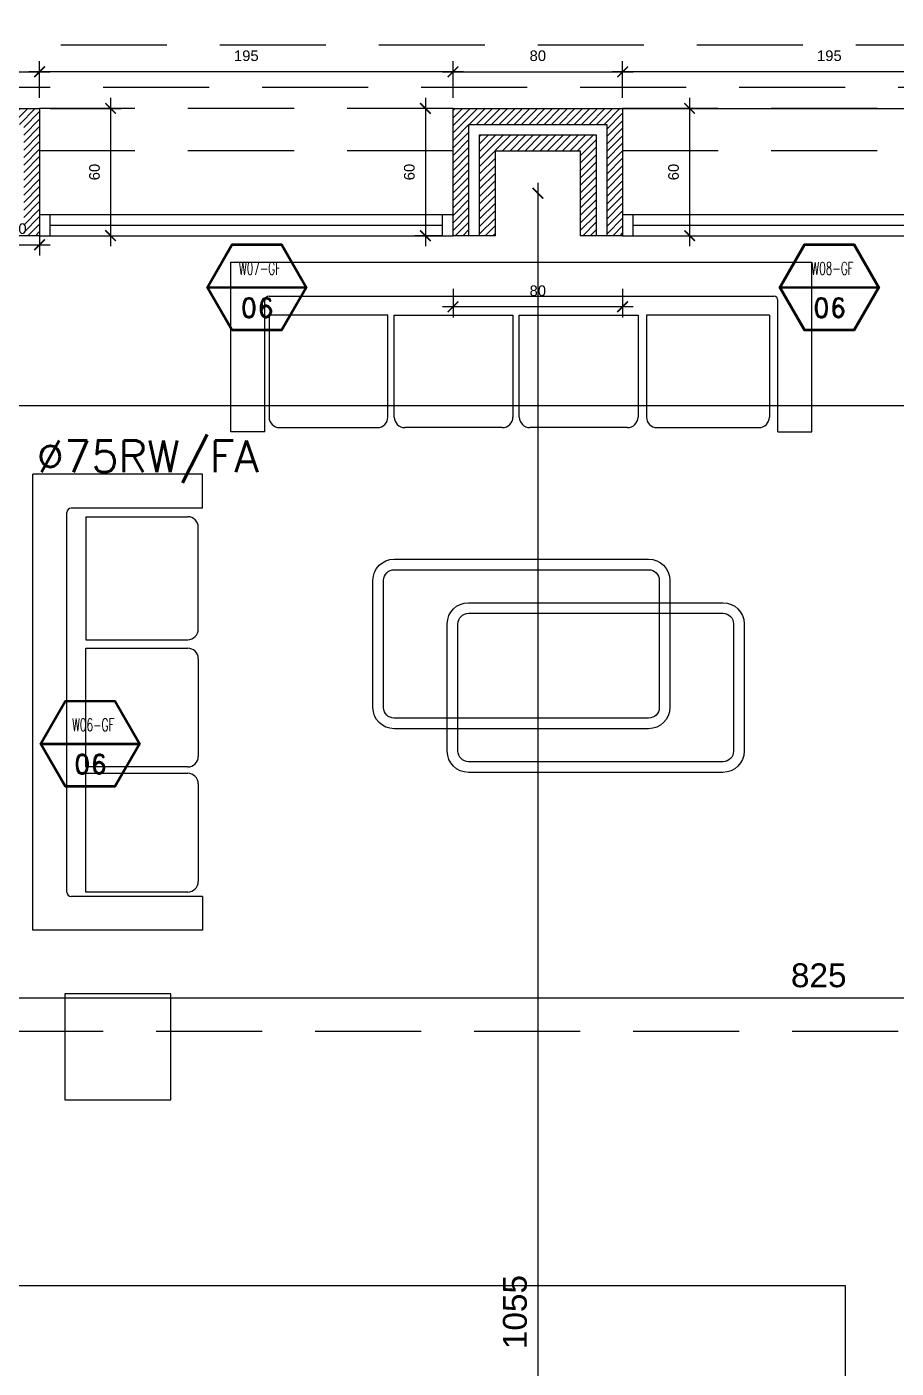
# Model space of a CAD drawing. Header units: centimetres. Extents: x 96271 to 179142, y 9855 to 112216.
# Drawn here: x 138951 to 139361, y 71701 to 72334 of the extents above; entities that cross this region are included whole.
import ezdxf
from ezdxf import colors
from ezdxf.entities.mleader import LeaderData, LeaderLine
from ezdxf.enums import TextEntityAlignment as Align
from ezdxf.math import Vec2, Vec3

# ---------------------------------------------------------------- set-up
doc = ezdxf.new("R2010")
doc.units = ezdxf.units.CM
doc.header["$LTSCALE"] = 100
doc.header["$MEASUREMENT"] = 0
doc.header["$PDSIZE"] = 0.2
doc.linetypes.add('DASHED', pattern=[0.75, 0.5, -0.25])
doc.layers.get('0').update_dxf_attribs({"linetype": 'CONTINUOUS'})
doc.layers.get('DEFPOINTS').update_dxf_attribs({"linetype": 'CONTINUOUS'})
for name, color, linetype in [('A-Dim', 2, 'CONTINUOUS'), ('A-Dim CMU', 2, 'CONTINUOUS'), ('A-Furn-Free', 32, 'CONTINUOUS'), ('A-Glass-Full', 140, 'CONTINUOUS'), ('A-Otln-Abv', 1, 'DASHED'), ('A-Patt-CMU', 8, 'CONTINUOUS'), ('A-Wall-Full', 5, 'CONTINUOUS'), ('A-Wall-Prht', 2, 'CONTINUOUS'), ('A-WINDOW-ANOT', 131, 'CONTINUOUS'), ('M-DR-TXT', 80, 'CONTINUOUS')]:
    doc.layers.add(name, color=color, linetype=linetype)
doc.layers.add('A-Sect-Iden', color=191, linetype='CONTINUOUS', lineweight=25)
doc.styles.add('ROMAND', font='romand.shx', dxfattribs={"height": 10})
doc.styles.add('ROMANS', font='romans.shx')
doc.styles.get("Standard").update_dxf_attribs({"font": 'arial.ttf'})
doc.dimstyles.new('1-50', dxfattribs={"dimtxt": 11.25, "dimasz": 5, "dimexe": 5, "dimexo": 5, "dimgap": 5, "dimtad": 1, "dimdec": 1, "dimrnd": 0.5, "dimzin": 12, "dimdsep": 46, "dimtxsty": 'Standard', "dimblk": 'ARCHTICK', "dimcen": 0.09, "dimdle": 5, "dimadec": 0, "dimazin": 3, "dimtfac": 1, "dimtdec": 1, "dimtix": 1, "dimtofl": 0, "dimtmove": 1, "dimatfit": 3, "dimfxl": 5, "dimtolj": 1, "dimtzin": 0, "dimarcsym": 0})

# ---------------------------------------------------------------- blocks, each defined once
blk = doc.blocks.new('_ArchTick')
at = {"color": 0, "linetype": 'ByBlock', "const_width": 0.15}
blk.add_lwpolyline([(-0.5, -0.5), (0.5, 0.5)], dxfattribs=at)
blk = doc.blocks.new('*D155')
at = {"layer": 'A-Dim', "color": 0, "lineweight": -2, "transparency": 16777216}
blk.add_line((139741.56, 71875.8), (138906.56, 71875.8), dxfattribs=at)
at = {"layer": 'DEFPOINTS', "color": 0, "transparency": 16777216}
for p in [(138911.56, 71875.8), (138911.56, 71723.54), (139736.56, 71723.54)]:
    blk.add_point(p, dxfattribs=at)
at = {"layer": 'A-Dim', "color": 0, "lineweight": -2, "transparency": 16777216, "xscale": 5, "yscale": 5, "zscale": 5}
for p, rotation in [((138911.56, 71875.8), 180.0000000020192), ((139736.56, 71875.8), 2.019184819346265e-09)]:
    blk.add_blockref('_ArchTick', p, dxfattribs=dict(at, rotation=rotation))
at = {"layer": 'A-Dim', "color": 0, "transparency": 16777216, "insert": (139324.06, 71886.54), "char_height": 11.25, "attachment_point": 5, "rotation": 0}
blk.add_mtext('\\A1;825', dxfattribs=at)
blk = doc.blocks.new('*D152')
at = {"layer": 'A-Dim', "color": 0, "lineweight": -2, "transparency": 16777216}
blk.add_line((139191.56, 72260.33), (139191.56, 71195.33), dxfattribs=at)
at = {"layer": 'DEFPOINTS', "color": 0, "transparency": 16777216}
for p in [(139191.56, 72255.33), (139191.56, 71200.33), (139191.56, 71200.33)]:
    blk.add_point(p, dxfattribs=at)
at = {"layer": 'A-Dim', "color": 0, "lineweight": -2, "transparency": 16777216, "xscale": 5, "yscale": 5, "zscale": 5}
for p, rotation in [((139191.56, 72255.33), 90), ((139191.56, 71200.33), 270)]:
    blk.add_blockref('_ArchTick', p, dxfattribs=dict(at, rotation=rotation))
at = {"layer": 'A-Dim', "color": 0, "transparency": 16777216, "insert": (139180.82, 71727.83), "char_height": 11.25, "attachment_point": 5, "rotation": 90}
blk.add_mtext('\\A1;1055', dxfattribs=at)
blk = doc.blocks.new('LAMM003')
for p, q in [((0.6, 0.8), (-0.6, 0.8)), ((-0.7, 0.7), (-0.7, 0.1)), ((-0.65, 0.7), (-0.65, 0.1)), ((0.6, 0.75), (-0.6, 0.75)), ((0.65, 0.1), (0.65, 0.7)), ((0.7, 0.1), (0.7, 0.7)), ((-0.6, 0.05), (0.6, 0.05)), ((-0.6, 0), (0.6, 0))]:
    blk.add_line(p, q)
for centre, radius, start, end in [((-0.6, 0.7), 0.1, 90, 180), ((0.6, 0.7), 0.1, 360, 90), ((-0.6, 0.7), 0.05, 90, 180), ((0.6, 0.7), 0.05, 360, 90), ((-0.6, 0.1), 0.1, 180, 270), ((-0.6, 0.1), 0.05, 180, 270), ((0.6, 0.1), 0.1, 270, 0), ((0.6, 0.1), 0.05, 270, 0)]:
    blk.add_arc(centre, radius, start, end)
blk = doc.blocks.new('*D658')
at = {"layer": 'A-Dim CMU', "color": 0, "lineweight": -2, "transparency": 16777216}
for p, q in [((138871.56, 72312.59), (138961.56, 72312.59)), ((138876.56, 72300.33), (138876.56, 72317.59)), ((138956.56, 72300.33), (138956.56, 72317.59))]:
    blk.add_line(p, q, dxfattribs=at)
at = {"layer": 'DEFPOINTS', "color": 0, "transparency": 16777216}
for p in [(138956.56, 72312.59), (138876.56, 72295.33), (138956.56, 72295.33)]:
    blk.add_point(p, dxfattribs=at)
at = {"layer": 'A-Dim CMU', "color": 0, "lineweight": -2, "transparency": 16777216, "xscale": 5, "yscale": 5, "zscale": 5, "rotation": 180}
blk.add_blockref('_ArchTick', (138876.56, 72312.59), dxfattribs=at)
at = {"layer": 'A-Dim CMU', "color": 0, "lineweight": -2, "transparency": 16777216, "xscale": 5, "yscale": 5, "zscale": 5}
blk.add_blockref('_ArchTick', (138956.56, 72312.59), dxfattribs=at)
at = {"layer": 'A-Dim CMU', "color": 0, "transparency": 16777216, "insert": (138916.56, 72320.15), "char_height": 5, "attachment_point": 5}
blk.add_mtext('\\A1;80', dxfattribs=at)
blk = doc.blocks.new('*D659')
at = {"layer": 'A-Dim CMU', "color": 0, "lineweight": -2, "transparency": 16777216}
for p, q in [((138990.04, 72300.33), (138990.04, 72230.33)), ((138961.56, 72295.33), (138995.04, 72295.33)), ((138961.56, 72235.33), (138995.04, 72235.33))]:
    blk.add_line(p, q, dxfattribs=at)
at = {"layer": 'DEFPOINTS', "color": 0, "transparency": 16777216}
for p in [(138956.56, 72295.33), (138956.56, 72235.33), (138990.04, 72235.33)]:
    blk.add_point(p, dxfattribs=at)
at = {"layer": 'A-Dim CMU', "color": 0, "lineweight": -2, "transparency": 16777216, "xscale": 5, "yscale": 5, "zscale": 5}
for p, rotation in [((138990.04, 72295.33), 90), ((138990.04, 72235.33), 270)]:
    blk.add_blockref('_ArchTick', p, dxfattribs=dict(at, rotation=rotation))
at = {"layer": 'A-Dim CMU', "color": 0, "transparency": 16777216, "insert": (138982.48, 72265.33), "char_height": 5, "attachment_point": 5, "rotation": 90}
blk.add_mtext('\\A1;60', dxfattribs=at)
blk = doc.blocks.new('*D662')
at = {"layer": 'A-Dim CMU', "color": 0, "lineweight": -2, "transparency": 16777216}
for p, q in [((139146.56, 72312.59), (139236.56, 72312.59)), ((139151.56, 72300.33), (139151.56, 72317.59)), ((139231.56, 72300.33), (139231.56, 72317.59))]:
    blk.add_line(p, q, dxfattribs=at)
at = {"layer": 'DEFPOINTS', "color": 0, "transparency": 16777216}
for p in [(139231.56, 72312.59), (139151.56, 72295.33), (139231.56, 72295.33)]:
    blk.add_point(p, dxfattribs=at)
at = {"layer": 'A-Dim CMU', "color": 0, "lineweight": -2, "transparency": 16777216, "xscale": 5, "yscale": 5, "zscale": 5, "rotation": 180}
blk.add_blockref('_ArchTick', (139151.56, 72312.59), dxfattribs=at)
at = {"layer": 'A-Dim CMU', "color": 0, "lineweight": -2, "transparency": 16777216, "xscale": 5, "yscale": 5, "zscale": 5}
blk.add_blockref('_ArchTick', (139231.56, 72312.59), dxfattribs=at)
at = {"layer": 'A-Dim CMU', "color": 0, "transparency": 16777216, "insert": (139191.56, 72320.15), "char_height": 5, "attachment_point": 5}
blk.add_mtext('\\A1;80', dxfattribs=at)
blk = doc.blocks.new('*D663')
at = {"layer": 'A-Dim CMU', "color": 0, "lineweight": -2, "transparency": 16777216}
for p, q in [((139263.15, 72300.33), (139263.15, 72230.33)), ((139236.56, 72295.33), (139268.15, 72295.33)), ((139236.56, 72235.33), (139268.15, 72235.33))]:
    blk.add_line(p, q, dxfattribs=at)
at = {"layer": 'DEFPOINTS', "color": 0, "transparency": 16777216}
for p in [(139231.56, 72295.33), (139231.56, 72235.33), (139263.15, 72235.33)]:
    blk.add_point(p, dxfattribs=at)
at = {"layer": 'A-Dim CMU', "color": 0, "lineweight": -2, "transparency": 16777216, "xscale": 5, "yscale": 5, "zscale": 5}
for p, rotation in [((139263.15, 72295.33), 90), ((139263.15, 72235.33), 270)]:
    blk.add_blockref('_ArchTick', p, dxfattribs=dict(at, rotation=rotation))
at = {"layer": 'A-Dim CMU', "color": 0, "transparency": 16777216, "insert": (139255.59, 72265.33), "char_height": 5, "attachment_point": 5, "rotation": 90}
blk.add_mtext('\\A1;60', dxfattribs=at)
blk = doc.blocks.new('*D664')
at = {"layer": 'A-Dim CMU', "color": 0, "lineweight": -2, "transparency": 16777216}
for p, q in [((139151.56, 72210.33), (139151.56, 72196.8)), ((139231.56, 72210.33), (139231.56, 72196.8)), ((139236.56, 72201.8), (139146.56, 72201.8))]:
    blk.add_line(p, q, dxfattribs=at)
at = {"layer": 'DEFPOINTS', "color": 0, "transparency": 16777216}
for p in [(139151.56, 72215.33), (139231.56, 72215.33), (139151.56, 72201.8)]:
    blk.add_point(p, dxfattribs=at)
at = {"layer": 'A-Dim CMU', "color": 0, "lineweight": -2, "transparency": 16777216, "xscale": 5, "yscale": 5, "zscale": 5, "rotation": 180}
blk.add_blockref('_ArchTick', (139151.56, 72201.8), dxfattribs=at)
at = {"layer": 'A-Dim CMU', "color": 0, "lineweight": -2, "transparency": 16777216, "xscale": 5, "yscale": 5, "zscale": 5}
blk.add_blockref('_ArchTick', (139231.56, 72201.8), dxfattribs=at)
at = {"layer": 'A-Dim CMU', "color": 0, "transparency": 16777216, "insert": (139191.56, 72209.35), "char_height": 5, "attachment_point": 5}
blk.add_mtext('\\A1;80', dxfattribs=at)
blk = doc.blocks.new('*D665')
at = {"layer": 'A-Dim CMU', "color": 0, "lineweight": -2, "transparency": 16777216}
for p, q in [((139138.52, 72300.33), (139138.52, 72230.33)), ((139146.56, 72295.33), (139133.52, 72295.33)), ((139146.56, 72235.33), (139133.52, 72235.33))]:
    blk.add_line(p, q, dxfattribs=at)
at = {"layer": 'DEFPOINTS', "color": 0, "transparency": 16777216}
for p in [(139151.56, 72295.33), (139138.52, 72235.33), (139151.56, 72235.33)]:
    blk.add_point(p, dxfattribs=at)
at = {"layer": 'A-Dim CMU', "color": 0, "lineweight": -2, "transparency": 16777216, "xscale": 5, "yscale": 5, "zscale": 5}
for p, rotation in [((139138.52, 72295.33), 90), ((139138.52, 72235.33), 270)]:
    blk.add_blockref('_ArchTick', p, dxfattribs=dict(at, rotation=rotation))
at = {"layer": 'A-Dim CMU', "color": 0, "transparency": 16777216, "insert": (139130.97, 72265.33), "char_height": 5, "attachment_point": 5, "rotation": 90}
blk.add_mtext('\\A1;60', dxfattribs=at)
blk = doc.blocks.new('*D676')
at = {"layer": 'A-Dim CMU', "color": 0, "lineweight": -2, "transparency": 16777216}
for p, q in [((139431.56, 72312.59), (139226.56, 72312.59)), ((139231.56, 72300.33), (139231.56, 72317.59)), ((139426.56, 72300.33), (139426.56, 72317.59))]:
    blk.add_line(p, q, dxfattribs=at)
at = {"layer": 'DEFPOINTS', "color": 0, "transparency": 16777216}
for p in [(139231.56, 72312.59), (139231.56, 72295.33), (139426.56, 72295.33)]:
    blk.add_point(p, dxfattribs=at)
at = {"layer": 'A-Dim CMU', "color": 0, "lineweight": -2, "transparency": 16777216, "xscale": 5, "yscale": 5, "zscale": 5, "rotation": 180}
blk.add_blockref('_ArchTick', (139231.56, 72312.59), dxfattribs=at)
at = {"layer": 'A-Dim CMU', "color": 0, "lineweight": -2, "transparency": 16777216, "xscale": 5, "yscale": 5, "zscale": 5}
blk.add_blockref('_ArchTick', (139426.56, 72312.59), dxfattribs=at)
at = {"layer": 'A-Dim CMU', "color": 0, "transparency": 16777216, "insert": (139329.06, 72320.15), "char_height": 5, "attachment_point": 5}
blk.add_mtext('\\A1;195', dxfattribs=at)
blk = doc.blocks.new('*D677')
at = {"layer": 'A-Dim CMU', "color": 0, "lineweight": -2, "transparency": 16777216}
for p, q in [((139156.56, 72312.59), (138951.56, 72312.59)), ((138956.56, 72300.33), (138956.56, 72317.59)), ((139151.56, 72300.33), (139151.56, 72317.59))]:
    blk.add_line(p, q, dxfattribs=at)
at = {"layer": 'DEFPOINTS', "color": 0, "transparency": 16777216}
for p in [(138956.56, 72312.59), (138956.56, 72295.33), (139151.56, 72295.33)]:
    blk.add_point(p, dxfattribs=at)
at = {"layer": 'A-Dim CMU', "color": 0, "lineweight": -2, "transparency": 16777216, "xscale": 5, "yscale": 5, "zscale": 5}
for p, rotation in [((138956.56, 72312.59), 179.9999999999401), ((139151.56, 72312.59), 359.9999999999401)]:
    blk.add_blockref('_ArchTick', p, dxfattribs=dict(at, rotation=rotation))
at = {"layer": 'A-Dim CMU', "color": 0, "transparency": 16777216, "insert": (139054.06, 72320.15), "char_height": 5, "attachment_point": 5}
blk.add_mtext('\\A1;195', dxfattribs=at)
blk = doc.blocks.new('*D1007')
at = {"layer": 'A-Dim CMU', "color": 0, "lineweight": -2, "transparency": 16777216}
for p, q in [((138936.56, 72250.33), (138936.56, 72226.06)), ((138956.56, 72250.33), (138956.56, 72226.06)), ((138931.56, 72231.06), (138961.56, 72231.06))]:
    blk.add_line(p, q, dxfattribs=at)
at = {"layer": 'DEFPOINTS', "color": 0, "transparency": 16777216}
for p in [(138936.56, 72255.33), (138956.56, 72255.33), (138956.56, 72231.06)]:
    blk.add_point(p, dxfattribs=at)
at = {"layer": 'A-Dim CMU', "color": 0, "lineweight": -2, "transparency": 16777216, "xscale": 5, "yscale": 5, "zscale": 5, "rotation": 180}
blk.add_blockref('_ArchTick', (138936.56, 72231.06), dxfattribs=at)
at = {"layer": 'A-Dim CMU', "color": 0, "lineweight": -2, "transparency": 16777216, "xscale": 5, "yscale": 5, "zscale": 5}
blk.add_blockref('_ArchTick', (138956.56, 72231.06), dxfattribs=at)
at = {"layer": 'A-Dim CMU', "color": 0, "transparency": 16777216, "insert": (138946.56, 72238.62), "char_height": 5, "attachment_point": 5}
blk.add_mtext('\\A1;20', dxfattribs=at)
blk = doc.blocks.new('WINDOW-TAGS')
at = {"color": 4}
for p, q in [((231, 535), (1283, 535)), ((231, 528), (1283, 528)), ((231, 521), (1283, 521))]:
    blk.add_line(p, q, dxfattribs=at)
for points in [[(1299, 528), (1028, 997), (486, 997), (215, 528), (486, 58), (1028, 58)], [(1291, 528), (1024, 990), (490, 990), (223, 528), (490, 65), (1024, 65)], [(1283, 528), (1020, 983), (494, 983), (231, 528), (494, 72), (1020, 72)]]:
    blk.add_lwpolyline(points, close=True, dxfattribs=at)
at = {"color": 4, "style": 'ROMAND'}
for tag, p in [('LEVEL', (761, 644)), ('WINDOW-NO', (871, 199))]:
    blk.add_attdef(tag, text='', height=210, dxfattribs=at).set_placement(p, align=Align.CENTER)

msp = doc.modelspace()

# ---------------------------------------------------------------- hatches: boundary and pattern name
h = msp.add_hatch()
h.set_pattern_fill('ANSI31', color=256)
h.set_pattern_definition([(45, (149598.39317, 77124.04687), (-0.0883883476, 0.0883883476), [])])
h.paths.add_polyline_path([(139174.246, 72392.249), (139246.91, 72392.249), (139246.91, 72413.114), (139174.246, 72413.114)], flags=9)
h.paths.add_polyline_path([(140226.946, 72673.036), (140299.61, 72673.036), (140299.61, 72693.901), (140226.946, 72693.901)], flags=9)
h.paths.add_polyline_path([(139478.291, 71335.86), (139572.945, 71335.86), (139572.945, 71356.724), (139478.291, 71356.724)], flags=9)
h.paths.add_polyline_path([(139473.892, 72046.153), (139573.263, 72046.153), (139573.263, 72067.017), (139473.892, 72067.017)], flags=9)
h.paths.add_polyline_path([(139147.928, 72046.153), (139247.3, 72046.153), (139247.3, 72067.017), (139147.928, 72067.017)], flags=9)
h.paths.add_polyline_path([(139470.763, 71539.923), (139573.263, 71539.923), (139573.263, 71560.788), (139470.763, 71560.788)], flags=9)
h.paths.add_polyline_path([(139147.928, 71540.705), (139247.3, 71540.705), (139247.3, 71561.57), (139147.928, 71561.57)], flags=9)
h.paths.add_polyline_path([(140021.505, 72000.212), (140102.789, 72000.212), (140102.789, 72021.077), (140021.505, 72021.077)], flags=9)
h.paths.add_polyline_path([(140194.744, 72385.712), (140261.889, 72385.712), (140261.889, 72406.577), (140194.744, 72406.577)], flags=9)
h.paths.add_polyline_path([(139833.124, 71806.712), (139915.989, 71806.712), (139915.989, 71827.577), (139833.124, 71827.577)], flags=9)
at = {"layer": 'A-Patt-CMU'}
h = msp.add_hatch(dxfattribs=at)
h.set_pattern_fill('ANSI31', color=256, scale=20, angle=180)
h.set_pattern_definition([(225, (149663.1543, 69378.0145), (1.76776695, -1.76776695), [])])
h.paths.add_polyline_path([(138956.559, 72295.329), (138876.559, 72295.329), (138876.559, 72180.329), (138884.059, 72180.329), (138884.059, 72287.829), (138949.059, 72287.829), (138949.059, 72235.329), (138956.559, 72235.329)])
h.paths.add_polyline_path([(138944.059, 72282.829), (138889.059, 72282.829), (138889.059, 72180.329), (138896.559, 72180.329), (138896.559, 72275.329), (138936.559, 72275.329), (138936.559, 72235.329), (138944.059, 72235.329)], flags=17)
h.paths.add_polyline_path([(139231.559, 72295.329), (139151.559, 72295.329), (139151.559, 72235.329), (139159.059, 72235.329), (139159.059, 72287.829), (139224.059, 72287.829), (139224.059, 72235.329), (139231.559, 72235.329)])
h.paths.add_polyline_path([(139219.059, 72282.829), (139164.059, 72282.829), (139164.059, 72235.329), (139171.559, 72235.329), (139171.559, 72275.329), (139211.559, 72275.329), (139211.559, 72235.329), (139219.059, 72235.329)], flags=17)
h.paths.add_polyline_path([(139506.559, 72295.329), (139426.559, 72295.329), (139426.559, 72235.329), (139434.059, 72235.329), (139434.059, 72287.829), (139499.059, 72287.829), (139499.059, 72235.329), (139506.559, 72235.329)])
h.paths.add_polyline_path([(139494.059, 72282.829), (139439.059, 72282.829), (139439.059, 72235.329), (139446.559, 72235.329), (139446.559, 72275.329), (139486.559, 72275.329), (139486.559, 72235.329), (139494.059, 72235.329)], flags=17)
h.paths.add_polyline_path([(139761.559, 72295.329), (139681.559, 72295.329), (139681.559, 72235.329), (139691.559, 72235.329), (139691.559, 72285.329), (139751.559, 72285.329), (139751.559, 72180.329), (139761.559, 72180.329)])
h.paths.add_polyline_path([(139746.559, 72280.329), (139696.559, 72280.329), (139696.559, 72235.329), (139706.559, 72235.329), (139706.559, 72270.329), (139736.559, 72270.329), (139736.559, 72180.329), (139746.559, 72180.329)], flags=17)

# ---------------------------------------------------------------- linework, layer by layer
at = {"layer": 'A-Furn-Free', "linetype": 'ByBlock'}
for p, q in [((139046.818, 72222.832), (139320.818, 72222.832)), ((139046.818, 72142.832), (139046.818, 72222.832)), ((139320.818, 72142.832), (139320.818, 72222.832)), ((139062.818, 72142.832), (139062.818, 72204.832)), ((139064.818, 72206.832), (139302.818, 72206.832)), ((139304.818, 72142.832), (139304.818, 72204.832)), ((139064.818, 72197.832), (139064.818, 72149.832)), ((139120.818, 72197.832), (139064.818, 72197.832)), ((139120.818, 72149.832), (139120.818, 72197.832)), ((139123.818, 72149.832), (139123.818, 72197.832)), ((139123.818, 72197.832), (139179.818, 72197.832)), ((139179.818, 72197.832), (139179.818, 72149.832)), ((139182.818, 72197.832), (139238.818, 72197.832)), ((139182.818, 72149.832), (139182.818, 72197.832)), ((139238.818, 72197.832), (139238.818, 72149.832)), ((139300.818, 72197.832), (139242.818, 72197.832)), ((139242.818, 72197.832), (139242.818, 72149.832)), ((139300.818, 72197.832), (139300.818, 72149.832)), ((139062.818, 72142.832), (139046.818, 72142.832)), ((139069.818, 72144.832), (139115.818, 72144.832)), ((139174.818, 72144.832), (139128.818, 72144.832)), ((139233.818, 72144.832), (139187.818, 72144.832)), ((139247.818, 72144.832), (139295.818, 72144.832)), ((139304.818, 72142.832), (139320.818, 72142.832)), ((138953.408, 71907.844), (138953.408, 72122.844)), ((139033.408, 72122.844), (138953.408, 72122.844)), ((139033.408, 72106.844), (139033.408, 72122.844)), ((138969.408, 71925.844), (138969.408, 72104.844)), ((139033.408, 72106.844), (138971.408, 72106.844)), ((138978.408, 72102.844), (138978.408, 72044.844)), ((138978.408, 72102.844), (139026.408, 72102.844)), ((139031.408, 72049.844), (139031.408, 72097.844)), ((138978.408, 72044.844), (139026.408, 72044.844)), ((138978.408, 71984.844), (138978.408, 72040.844)), ((138978.408, 72040.844), (139026.408, 72040.844)), ((139031.408, 72035.844), (139031.408, 71989.844)), ((139026.408, 71984.844), (138978.408, 71984.844)), ((138978.408, 71981.844), (139026.408, 71981.844)), ((138978.408, 71925.844), (138978.408, 71981.844)), ((139031.408, 71976.844), (139031.408, 71930.844)), ((139033.408, 71923.844), (138971.408, 71923.844)), ((139026.408, 71925.844), (138978.408, 71925.844)), ((139033.408, 71923.844), (139033.408, 71907.844)), ((139033.408, 71907.844), (138953.408, 71907.844)), ((138936.559, 71740.329), (139336.559, 71740.329)), ((139336.559, 71740.329), (139336.559, 71680.329))]:
    msp.add_line(p, q, dxfattribs=at)
msp.add_lwpolyline([(138968.408, 71877.844), (138968.408, 71827.844), (139018.408, 71827.844), (139018.408, 71877.844)], close=True, dxfattribs=at)
for centre, radius, start, end in [((139064.818, 72204.832), 2, 90, 180), ((139302.818, 72204.832), 2, 360, 90), ((139069.818, 72149.832), 5, 180, 270), ((139115.818, 72149.832), 5, 270, 360), ((139128.818, 72149.832), 5, 180, 270), ((139174.818, 72149.832), 5, 270, 360), ((139187.818, 72149.832), 5, 180, 270), ((139187.818, 72149.832), 5, 180, 270), ((139233.818, 72149.832), 5, 270, 360), ((139247.818, 72149.832), 5, 180, 270), ((139295.818, 72149.832), 5, 270, 360), ((138971.408, 72104.844), 2, 90, 180), ((139026.408, 72097.844), 5, 0, 90), ((139026.408, 72049.844), 5, 270, 0), ((139026.408, 72035.844), 5, 0, 90), ((139026.408, 71989.844), 5, 270, 0), ((139026.408, 71989.844), 5, 270, 0), ((139026.408, 71976.844), 5, 0, 90), ((139026.408, 71930.844), 5, 270, 0), ((138971.408, 71925.844), 2, 180, 270)]:
    msp.add_arc(centre, radius, start, end, dxfattribs=at)
at = {"layer": 'A-Glass-Full'}
for p, q in [((138956.559, 72245.329), (139151.559, 72245.329)), ((138961.559, 72235.329), (138961.559, 72245.329)), ((139146.559, 72235.329), (139146.559, 72245.329)), ((139231.559, 72245.329), (139426.559, 72245.329)), ((139236.559, 72235.329), (139236.559, 72245.329)), ((138961.559, 72240.329), (139146.559, 72240.329)), ((139236.559, 72240.329), (139421.559, 72240.329)), ((138956.559, 72235.329), (139151.559, 72235.329)), ((139231.559, 72235.329), (139426.559, 72235.329))]:
    msp.add_line(p, q, dxfattribs=at)
at = {"layer": 'A-Otln-Abv'}
for p, q in [((139151.559, 72295.329), (138956.559, 72295.329)), ((139426.559, 72295.329), (139231.559, 72295.329)), ((139151.559, 72275.329), (138956.559, 72275.329)), ((139426.559, 72275.329), (139231.559, 72275.329)), ((138936.559, 71860.329), (139736.559, 71860.329))]:
    msp.add_line(p, q, dxfattribs=at)
for points in [[(138876.559, 72160.329), (138816.559, 72160.329), (138816.559, 72325.329), (139731.559, 72325.329), (139731.559, 72295.329)], [(138876.559, 72180.329), (138836.559, 72180.329), (138836.559, 72305.329), (139711.559, 72305.329), (139711.559, 72295.329)]]:
    msp.add_lwpolyline(points, dxfattribs=at)
at = {"layer": 'A-Sect-Iden'}
msp.add_line((136383.148, 72155.286), (141114.439, 72155.286), dxfattribs=at)
at = {"layer": 'A-Wall-Full'}
for points in [[(138876.559, 72180.329), (138876.559, 72295.329), (138956.559, 72295.329), (138956.559, 72235.329), (138936.559, 72235.329)], [(139171.559, 72235.329), (139151.559, 72235.329), (139151.559, 72295.329), (139231.559, 72295.329), (139231.559, 72235.329), (139211.559, 72235.329)], [(139159.059, 72235.329), (139159.059, 72287.829), (139224.059, 72287.829), (139224.059, 72235.329)], [(139164.059, 72235.329), (139164.059, 72282.829), (139219.059, 72282.829), (139219.059, 72235.329)], [(139171.559, 72235.329), (139171.559, 72275.329), (139211.559, 72275.329), (139211.559, 72235.329)]]:
    msp.add_lwpolyline(points, dxfattribs=at)
at = {"layer": 'A-Wall-Prht'}
msp.add_line((139231.559, 72295.329), (139426.559, 72295.329), dxfattribs=at)

# ---------------------------------------------------------------- block references
at = {"layer": 'A-Furn-Free', "linetype": 'ByBlock', "xscale": -100, "yscale": 100, "zscale": 100}
for p in [(139183.818, 72002.857), (139218.867, 71982.305)]:
    msp.add_blockref('LAMM003', p, dxfattribs=at)
at = {"layer": 'A-WINDOW-ANOT'}
ref = msp.add_blockref('WINDOW-TAGS', (139026.071, 72233.976), dxfattribs=dict(at, xscale=-0.04355999999916094, yscale=0.04355999999916094, zscale=0.04355999999916094, rotation=180))
ref.add_attrib('LEVEL', '06', dxfattribs={"layer": '0', "color": 4, "height": 9.1344, "style": 'ROMAND'}).set_placement((139059.229, 72196.803), align=Align.CENTER)
ref.add_attrib('WINDOW-NO', 'W07-GF', (139050.571, 72216.914), dxfattribs={"layer": '0', "color": 4, "height": 6, "style": 'ROMAND', "width": 0.6})
ref = msp.add_blockref('WINDOW-TAGS', (139296.071, 72233.976), dxfattribs=dict(at, xscale=-0.04355999999916094, yscale=0.04355999999916094, zscale=0.04355999999916094, rotation=180))
ref.add_attrib('LEVEL', '06', dxfattribs={"layer": '0', "color": 4, "height": 9.1344, "style": 'ROMAND'}).set_placement((139329.229, 72196.803), align=Align.CENTER)
ref.add_attrib('WINDOW-NO', 'W08-GF', (139320.571, 72216.914), dxfattribs={"layer": '0', "color": 4, "height": 6, "style": 'ROMAND', "width": 0.6})
ref = msp.add_blockref('WINDOW-TAGS', (138947.412, 72018.779), dxfattribs=dict(at, xscale=-0.04355999999916094, yscale=0.04355999999916094, zscale=0.04355999999916094, rotation=180))
ref.add_attrib('LEVEL', '06', dxfattribs={"layer": '0', "color": 4, "height": 9.1344, "style": 'ROMAND'}).set_placement((138980.57, 71981.606), align=Align.CENTER)
ref.add_attrib('WINDOW-NO', 'W06-GF', (138971.912, 72001.716), dxfattribs={"layer": '0', "color": 4, "height": 6, "style": 'ROMAND', "width": 0.6})

# ---------------------------------------------------------------- dimensions: what is measured, and where the dimension line sits
at = {"layer": 'A-Dim'}
for p1, p2, distance, picture, middle in [((139191.559, 72255.329), (139191.559, 71200.329), 0, '*D152', (139180.816, 71727.829)), ((139736.559, 71723.541), (138911.559, 71723.541), -152.256, '*D155', (139324.059, 71886.541))]:
    dim = msp.add_aligned_dim(p1=p1, p2=p2, distance=distance, dimstyle='1-50', override={"dimse1": 1, "dimse2": 1}, dxfattribs=at)
    dim.commit()
    dim.dimension.update_dxf_attribs({"geometry": picture, "text_midpoint": middle})
at = {"layer": 'A-Dim CMU'}
for p1, p2, distance, picture, middle in [((138876.559, 72295.329), (138956.559, 72295.329), 17.264, '*D658', (138916.559, 72320.146)), ((139151.559, 72295.329), (138956.559, 72295.329), -17.264, '*D677', (139054.059, 72320.146)), ((139151.559, 72295.329), (139231.559, 72295.329), 17.264, '*D662', (139191.559, 72320.146)), ((139426.559, 72295.329), (139231.559, 72295.329), -17.264, '*D676', (139329.059, 72320.146)), ((138956.559, 72295.329), (138956.559, 72235.329), 33.478, '*D659', (138982.485, 72265.329)), ((139151.559, 72295.329), (139151.559, 72235.329), -13.04, '*D665', (139130.967, 72265.329)), ((139231.559, 72295.329), (139231.559, 72235.329), 31.587, '*D663', (139255.593, 72265.329)), ((138936.559, 72255.329), (138956.559, 72255.329), -24.267, '*D1007', (138946.559, 72238.615)), ((139231.559, 72215.329), (139151.559, 72215.329), 13.528, '*D664', (139191.559, 72209.354))]:
    dim = msp.add_aligned_dim(p1=p1, p2=p2, distance=distance, dimstyle='1-50', override={"dimtxt": 5}, dxfattribs=at)
    dim.commit()
    dim.dimension.update_dxf_attribs({"geometry": picture, "text_midpoint": middle})

# ---------------------------------------------------------------- leaders
at = {"layer": 'M-DR-TXT', "ltscale": 0.1}
ml = msp.add_multileader_mtext('Standard', dxfattribs=at)
ml.set_content('%%C75RW/FA', color=256, style='ROMANS')
ml.set_leader_properties()
ml.build(insert=Vec2(0, 0))
ml.multileader.update_dxf_attribs({"dogleg_length": 18, "arrow_head_size": 12})
ctx = ml.context
ctx.base_point, ctx.char_height, ctx.arrow_head_size, ctx.landing_gap_size, ctx.plane_origin = Vec3(138943.218, 72128.771), 15, 12, 12, Vec3(138853.961, 72130.004)
notes = []
notes.append((ctx, [(0, (1, 1, 0), (138925.218, 72128.771), (1, 0), 18, [(0, [(138897.708, 72206.875)], 0, [])])]))
ctx.mtext.insert, ctx.mtext.width, ctx.mtext.flow_direction = Vec3(138955.218, 72138.771), 155.42653, 5
for ctx, leaders in notes:
    for number, flags, end, landing, length, lines in leaders:
        leader = LeaderData()
        leader.index, (leader.has_last_leader_line, leader.has_dogleg_vector, leader.attachment_direction) = number, flags
        leader.last_leader_point, leader.dogleg_vector, leader.dogleg_length = Vec3(end), Vec3(landing), length
        for number, points, colour, breaks in lines:
            line = LeaderLine()
            line.index, line.vertices, line.color, line.breaks = number, Vec3.list(points), colors.encode_raw_color(colour), breaks
            leader.lines.append(line)
        ctx.leaders.append(leader)

doc.saveas('drawing.dxf')
